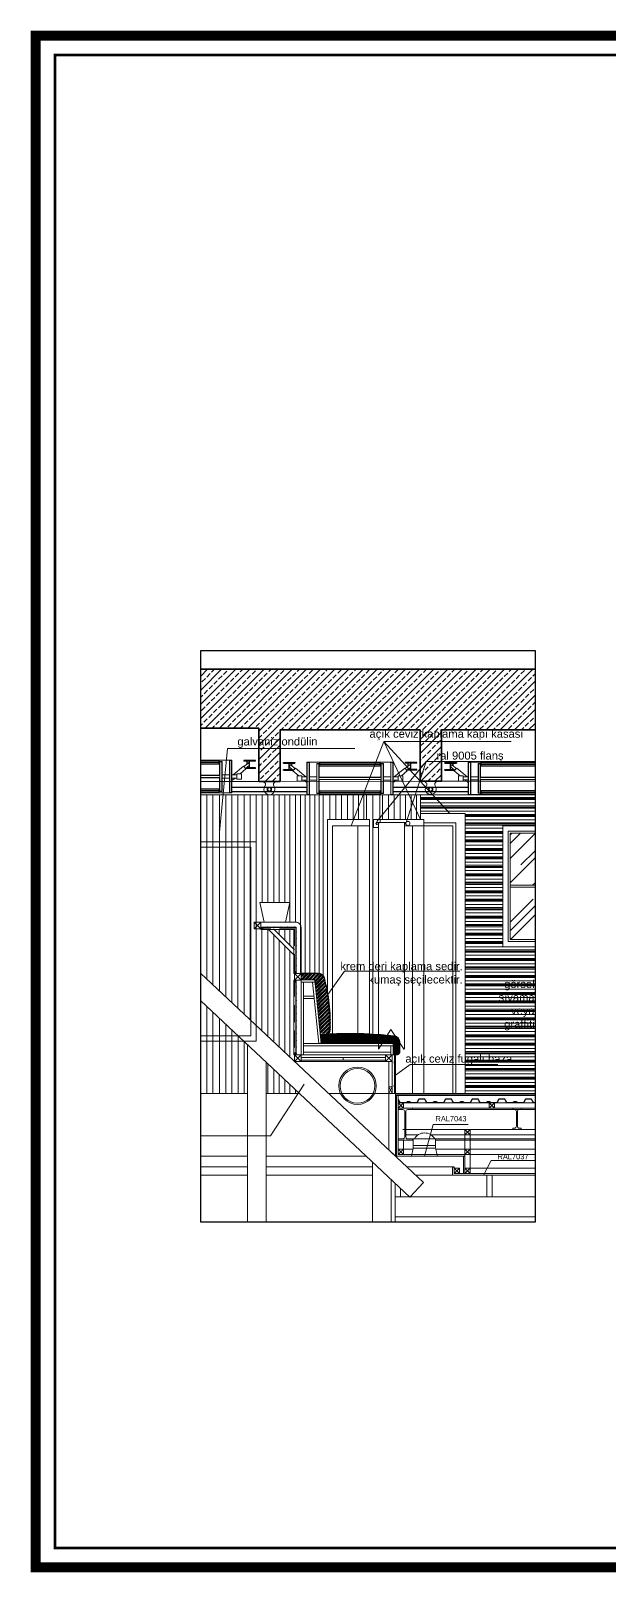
# Model space of a CAD drawing. Header units: millimetres. Extents: x 54215 to 67697, y 23496 to 56611.
# Drawn here: x 58600 to 59034, y 28203 to 29359 of the extents above; entities that cross this region are included whole.
import ezdxf

# ---------------------------------------------------------------- set-up
doc = ezdxf.new("R2010")
doc.units = ezdxf.units.MM
doc.linetypes.add('DASHED', pattern=[19.05, 12.7, -6.35])
doc.layers.add('0 rölöve', color=7, linetype='Continuous', true_color=0xf1380e)
for name, color, linetype, lineweight in [('b_görünüş', 44, 'Continuous', 25), ('no3_ahsap gorunus arka ince', 53, 'Continuous', 15), ('no3_ahsap gorunus on ince', 32, 'Continuous', 13), ('no3_cam gorunus arka', 140, 'Continuous', 13), ('no3_duvar kaplama', 8, 'Continuous', 0), ('no3_duvar mevcut', 4, 'Continuous', 35), ('no3_döşeme kaplama', 8, 'Continuous', 0), ('no3_döşeme kaplama trimli', 8, 'Continuous', 0), ('no3_kutu profil gorunus', 8, 'Continuous', 0), ('no3_kutuprofil kesit', 74, 'Continuous', 18), ('no3_lejand', 255, 'Continuous', 13), ('no3_paslanmaz gorunus on', 163, 'Continuous', 15), ('no3_tavan aydınlatma', 50, 'Continuous', 13), ('no3_tefriş arka ince', 65, 'Continuous', 13), ('no3_yazı duvar', 152, 'Continuous', 0)]:
    doc.layers.add(name, color=color, linetype=linetype, lineweight=lineweight)
for name, color, linetype, lineweight, true_color in [('no3_ahsap kesit on', 7, 'Continuous', 20, 0xfca103), ('no3_alçıpan kesit', 7, 'Continuous', 20, 0xf5003d), ('no3_tefriş ön ince', 7, 'Continuous', 18, 0x8c1aff)]:
    doc.layers.add(name, color=color, linetype=linetype, lineweight=lineweight, true_color=true_color)
doc.styles.get("Standard").update_dxf_attribs({"font": 'arial.ttf'})
pattern_1 = [(45, (57334.3, 17683.205), (21.552615, 57.47364), [381, -50.8, 127, -25.4]), (45, (57349.208, 17716.073), (-41.84799, 5.92697), [76.2, -8.382, 152.4, -19.05]), (45, (57328.014, 17707.451), (81.36112, 105.428207), [203.2, -35.56, 101.6, -25.4])]

# ---------------------------------------------------------------- blocks, each defined once
blk = doc.blocks.new('tttt')
at = {"layer": 'no3_tavan aydınlatma'}
for p, q in [((1845.4, 4789.3), (1846.8, 4795.4)), ((1863.5, 4802.4), (1846.8, 4802.4)), ((1846.8, 4802.4), (1846.8, 4797.4)), ((1863.5, 4797.4), (1846.8, 4797.4)), ((1846.8, 4797.4), (1846.8, 4795.4)), ((1863.5, 4795.4), (1846.8, 4795.4)), ((1863.5, 4797.4), (1863.5, 4802.4)), ((1863.5, 4795.4), (1863.5, 4797.4)), ((1864.9, 4789.3), (1863.5, 4795.4)), ((1845.4, 4789.3), (1864.9, 4789.3))]:
    blk.add_line(p, q, dxfattribs=at)
blk.add_arc((1855.1, 4798), 8.79, 29.8912, 150.1088, dxfattribs=at)
blk = doc.blocks.new('sedirriririrust')
at = {"layer": 'no3_döşeme kaplama'}
h = blk.add_hatch(dxfattribs=at)
h.set_pattern_fill('GOST_GROUND', color=256, scale=0.1, angle=-45)
h.set_pattern_definition([(360, (52981.254, 27165.487), (1, -1), [2]), (360, (52981.4662, 27165.2749), (1, -1), [2]), (360, (52981.6783, 27165.0627), (1, -1), [2])])
edge = h.paths.add_edge_path()
edge.add_arc((56118.6, 28443.9), 2, 270, 360)
edge.add_line((56120.6, 28443.9), (56120.6, 28451.3))
edge.add_arc((56115.6, 28451.1), 5, 3.0283, 72.8571)
edge.add_arc((56083.5, 28186.3), 271.6, 82.9031, 94.7162)
edge.add_line((56061.2, 28457), (56061.6, 28450.4))
edge.add_line((56061.6, 28450.4), (56069.2, 28450.4))
edge.add_line((56069.2, 28450.4), (56115.6, 28450.4))
edge.add_line((56115.6, 28450.4), (56115.6, 28441.9))
edge.add_line((56115.6, 28441.9), (56118.6, 28441.9))
at = {"layer": 'no3_döşeme kaplama trimli'}
h = blk.add_hatch(dxfattribs=at)
h.set_pattern_fill('GOST_GROUND', color=256, scale=0.2)
h.set_pattern_definition([(45, (57360.81, 25369.8222), (2.8284271, -2e-16), [4]), (45, (57361.41, 25369.8222), (2.8284271, -2e-16), [4]), (45, (57362.01, 25369.8222), (2.8284271, -2e-16), [4])])
edge = h.paths.add_edge_path()
edge.add_arc((56059.4, 28497.7), 5, 20.1712, 90)
edge.add_line((56059.4, 28502.7), (56046.6, 28502.7))
edge.add_line((56046.6, 28502.7), (56046.6, 28498))
edge.add_line((56046.6, 28498), (56056.9, 28498))
edge.add_line((56056.9, 28498), (56061.1, 28457.7))
edge.add_line((56061.1, 28457.7), (56068.4, 28457.7))
edge.add_arc((55933.2, 28464.8), 135.4, 356.9822, 374.8039)
at = {"layer": 'b_görünüş'}
blk.add_line((56059.4, 28502.7), (56046.6, 28502.7), dxfattribs=at)
for centre, radius, start, end in [((56059.4, 28497.7), 5, 20.1712, 90), ((55938.6, 28465.8), 129.9, 357.5869, 14.9911), ((56065, 28460.7), 3.45, 283.571, 353.8442)]:
    blk.add_arc(centre, radius, start, end, dxfattribs=at)
at = {"layer": 'no3_ahsap gorunus on ince'}
for p, q in [((56120.6, 28443.9), (56120.6, 28451.3)), ((56046.6, 28441.9), (56118.6, 28441.9))]:
    blk.add_line(p, q, dxfattribs=at)
for centre, radius, start, end in [((56082.8, 28154.6), 303.2, 83.5198, 94.0994), ((56115.6, 28451.1), 5, 3.0283, 72.8571), ((56118.6, 28443.9), 2, 270, 0)]:
    blk.add_arc(centre, radius, start, end, dxfattribs=at)
at = {"layer": 'no3_ahsap kesit on'}
for p, q in [((56046.6, 28498), (56046.6, 28502.7)), ((56056.9, 28498), (56046.6, 28498)), ((56046.6, 28498), (56046.6, 28441.9)), ((56057, 28496.2), (56046.6, 28496.2)), ((56048.4, 28496.2), (56048.4, 28441.9)), ((56059.8, 28450.4), (56055.2, 28496.2)), ((56061.6, 28450.4), (56056.9, 28498)), ((56056.3, 28485.8), (56048.4, 28485.8)), ((56056.5, 28484), (56048.4, 28484)), ((56115.6, 28450.4), (56048.4, 28450.4)), ((56115.6, 28448.6), (56048.4, 28448.6)), ((56061.2, 28450.6), (56061, 28450.6)), ((56113.8, 28441.9), (56113.8, 28448.6)), ((56115.6, 28441.9), (56115.6, 28450.4)), ((56113.8, 28443.7), (56048.4, 28443.7))]:
    blk.add_line(p, q, dxfattribs=at)
at = {"layer": 'no3_duvar kaplama', "linetype": 'DASHED'}
blk.add_line((56120.6, 28443.9), (56120.6, 28451.3), dxfattribs=at)
for centre, radius, start, end in [((56082.8, 28154.6), 303.2, 83.5198, 94.0994), ((56115.6, 28451.1), 5, 3.0283, 72.8571), ((56118.6, 28443.9), 2, 270, 0)]:
    blk.add_arc(centre, radius, start, end, dxfattribs=at)
at = {"layer": 'no3_kutuprofil kesit'}
blk.add_line((56068.6, 28450.6), (56068.8, 28450.6), dxfattribs=at)
blk = doc.blocks.new('konstrüksiyonlu sedir')
at = {"layer": 'no3_ahsap gorunus on ince'}
for p, q in [((56110, 28436.9), (56109.6, 28436.5)), ((56109.6, 28436.5), (56109.6, 28435.5)), ((56109.6, 28435.5), (56110, 28435.1)), ((56109.6, 28419.1), (56110, 28419.5)), ((56109.6, 28418.1), (56109.6, 28419.1)), ((56110, 28417.8), (56109.6, 28418.1))]:
    blk.add_line(p, q, dxfattribs=at)
for points in [[(56110, 28417.8), (56110, 28412.8), (56108.2, 28412.8), (56108.2, 28441.9), (56110, 28441.9), (56110, 28436.9)], [(56110, 28435.1), (56110, 28419.5)]]:
    blk.add_lwpolyline(points, dxfattribs=at)
at = {"layer": 'no3_duvar kaplama'}
for p, q in [((56110, 28436.9), (56110, 28435.1)), ((56110, 28419.5), (56110, 28417.8))]:
    blk.add_line(p, q, dxfattribs=at)
at = {"layer": 'no3_kutu profil gorunus'}
for p, q in [((56009.6, 28537.5), (56036.2, 28537.5)), ((56009.6, 28537.2), (56035.9, 28537.2)), ((56011.1, 28535.7), (56034.4, 28535.7)), ((56034.9, 28516.2), (56014.9, 28536.2)), ((56034.9, 28520.4), (56019.1, 28536.2)), ((56034.4, 28535.7), (56034.4, 28504.2)), ((56035.9, 28504.2), (56035.9, 28537.2)), ((56036.2, 28502.7), (56036.2, 28537.5)), ((56034.4, 28496.2), (56034.4, 28443.4)), ((56035.9, 28496.2), (56035.9, 28443.4)), ((56036.2, 28497.7), (56036.2, 28441.9)), ((56039.9, 28439.9), (56103.2, 28439.9)), ((56039.9, 28437.9), (56103.2, 28437.9)), ((56071.5, 28439.9), (56071.5, 28437.9)), ((56105.7, 28370.5), (56110.7, 28365.8))]:
    blk.add_line(p, q, dxfattribs=at)
blk.add_lwpolyline([(56004.6, 28541.2), (56035.9, 28541.2, -0.414214), (56039.9, 28537.2), (56039.9, 28441.9), (56110.7, 28441.9), (56110.7, 28441.9), (56110.7, 28365.8)], format="xyb", dxfattribs=at)
at = {"layer": 'no3_kutu profil gorunus', "linetype": 'DASHED'}
blk.add_lwpolyline([(56004.6, 28536.2), (56034.9, 28536.2), (56034.9, 28436.9), (56039.9, 28436.9)], dxfattribs=at)
at = {"layer": 'no3_kutu profil gorunus'}
blk.add_lwpolyline([(56039.9, 28436.9), (56103.2, 28436.9), (56105.7, 28436.9), (56105.7, 28370.5)], dxfattribs=at)
at = {"layer": 'no3_kutuprofil kesit'}
for p, q in [((56004.6, 28536.2), (56004.6, 28541.2)), ((56009.6, 28536.2), (56004.6, 28541.2)), ((56004.6, 28536.2), (56009.6, 28541.2)), ((56009.6, 28535.7), (56011.1, 28537.2)), ((56011.1, 28535.7), (56009.6, 28537.2)), ((56034.4, 28502.7), (56035.9, 28504.2)), ((56035.9, 28502.7), (56034.4, 28504.2)), ((56034.4, 28497.7), (56035.9, 28496.2)), ((56035.9, 28497.7), (56034.4, 28496.2)), ((56039.9, 28497.7), (56034.9, 28502.7)), ((56034.9, 28497.7), (56039.9, 28502.7)), ((56034.4, 28443.4), (56035.9, 28441.9)), ((56035.9, 28443.4), (56034.4, 28441.9)), ((56034.9, 28436.9), (56034.9, 28441.9)), ((56039.9, 28436.9), (56034.9, 28441.9)), ((56034.9, 28436.9), (56039.9, 28441.9)), ((56108.2, 28436.9), (56103.2, 28441.9)), ((56103.2, 28436.9), (56108.2, 28441.9)), ((56108.2, 28412.8), (56105.7, 28417.8)), ((56105.7, 28412.8), (56108.2, 28417.8))]:
    blk.add_line(p, q, dxfattribs=at)
for points in [[(56004.6, 28541.2), (56009.6, 28541.2), (56009.6, 28536.2), (56004.6, 28536.2)], [(56009.6, 28535.7), (56011.1, 28535.7), (56011.1, 28537.2), (56009.6, 28537.2)], [(56034.4, 28502.7), (56035.9, 28502.7), (56035.9, 28504.2), (56034.4, 28504.2)], [(56034.4, 28497.7), (56035.9, 28497.7), (56035.9, 28496.2), (56034.4, 28496.2)], [(56034.9, 28502.7), (56039.9, 28502.7), (56039.9, 28497.7), (56034.9, 28497.7)], [(56034.4, 28443.4), (56035.9, 28443.4), (56035.9, 28441.9), (56034.4, 28441.9)], [(56034.9, 28441.9), (56039.9, 28441.9), (56039.9, 28436.9), (56034.9, 28436.9)], [(56103.2, 28441.9), (56108.2, 28441.9), (56108.2, 28436.9), (56103.2, 28436.9)], [(56105.7, 28417.8), (56108.2, 28417.8), (56108.2, 28412.8), (56105.7, 28412.8)]]:
    blk.add_lwpolyline(points, close=True, dxfattribs=at)
for centre in [(56009.8, 28537.6), (56014.8, 28537.6), (56019.8, 28537.6), (56024.8, 28537.6), (56029.8, 28537.6), (56034.8, 28537.6), (56036.3, 28533.9), (56036.3, 28528.9), (56036.3, 28523.9), (56036.3, 28518.9), (56036.3, 28513.9), (56036.3, 28508.9), (56036.3, 28503.9), (56036.3, 28492.7), (56036.3, 28487.7), (56036.3, 28482.7), (56036.3, 28477.7), (56036.3, 28472.7), (56036.3, 28467.7), (56036.3, 28462.7), (56036.3, 28457.7), (56036.3, 28452.7), (56036.3, 28447.7), (56036.3, 28442.7)]:
    blk.add_circle(centre, 0.15, dxfattribs=at)
at = {"layer": 'no3_paslanmaz gorunus on'}
for radius in [14, 13]:
    blk.add_circle((56082.2, 28418.6), radius, dxfattribs=at)
at = {"layer": 'no3_tefriş ön ince'}
for p, q in [((56012.3, 28541.2), (56008.9, 28556)), ((56008.9, 28556), (56031.5, 28556)), ((56028.2, 28541.2), (56031.5, 28556))]:
    blk.add_line(p, q, dxfattribs=at)
blk.add_blockref('sedirriririrust', (-6.7, 0))
blk = doc.blocks.new('fe4ryvkukm')
for p, q in [((10581.1, 17423.3), (10581.1, 17423.8)), ((10581.1, 17423.8), (10589.8, 17423.8)), ((10581.1, 17423.3), (10589.8, 17423.3)), ((10581.1, 17417.9), (10581.1, 17418.4)), ((10581.1, 17418.4), (10587.9, 17418.4)), ((10581.1, 17417.9), (10581.1, 17418.4)), ((10581.1, 17417.9), (10588.5, 17417.9)), ((10585.5, 17418.4), (10585.5, 17423.3)), ((10587.4, 17421.2), (10587.4, 17423.3)), ((10587.4, 17418.4), (10587.4, 17418.8)), ((10589.8, 17423.8), (10589.8, 17423.3)), ((10672.4, 17423.8), (10672.4, 17423.3)), ((10681.1, 17423.8), (10672.4, 17423.8)), ((10681.1, 17423.3), (10672.4, 17423.3)), ((10681.1, 17417.9), (10673.7, 17417.9)), ((10681.1, 17418.4), (10674.3, 17418.4)), ((10674.8, 17421.2), (10674.8, 17423.3)), ((10674.8, 17418.4), (10674.8, 17418.8)), ((10676.7, 17418.4), (10676.7, 17423.3)), ((10681.1, 17423.3), (10681.1, 17423.8)), ((10681.1, 17417.9), (10681.1, 17418.4)), ((10681.1, 17417.9), (10681.1, 17418.4)), ((10654.2, 17401.6), (10654.2, 17401.3))]:
    blk.add_line(p, q)
for centre, start, end in [((10586.4, 17420.8), 48.6371, 233.2468), ((10675.8, 17420.8), 306.7532, 131.3629)]:
    blk.add_arc(centre, 0.906, start, end)
at = {"layer": 'no3_cam gorunus arka'}
for p, q in [((10608, 17422.3), (10654.2, 17422.3)), ((10608, 17422), (10654.2, 17422)), ((10608, 17401.6), (10654.2, 17401.6)), ((10608, 17401.3), (10654.2, 17401.3))]:
    blk.add_line(p, q, dxfattribs=at)
at = {"layer": 'no3_kutu profil gorunus'}
for p, q in [((10653.7, 17423.3), (10608.5, 17423.3)), ((10653.7, 17421), (10608.5, 17421)), ((10653.7, 17402.6), (10608.5, 17402.6)), ((10653.7, 17400.3), (10608.5, 17400.3))]:
    blk.add_line(p, q, dxfattribs=at)
blk.add_lwpolyline([(10599, 17424), (10663.3, 17424), (10663.3, 17399.6), (10599, 17399.6)], close=True, dxfattribs=at)
at = {"layer": 'no3_kutuprofil kesit'}
for p, q in [((10608, 17423), (10608, 17422.5)), ((10607.8, 17412.8), (10654.4, 17412.8)), ((10607.8, 17412.6), (10654.4, 17412.6)), ((10607.8, 17411.1), (10654.4, 17411.1)), ((10607.8, 17410.9), (10654.4, 17410.9))]:
    blk.add_line(p, q, dxfattribs=at)
for points in [[(10598.8, 17424), (10600.6, 17424), (10600.6, 17399.6), (10598.8, 17399.6)], [(10599, 17423.8), (10600.4, 17423.8), (10600.4, 17399.8), (10599, 17399.8)], [(10606.3, 17422.8), (10607.8, 17422.8), (10607.8, 17400.8), (10606.3, 17400.8)], [(10608, 17422.3), (10608, 17423.3), (10608.5, 17423.3), (10608.5, 17422.3)], [(10608, 17422), (10608, 17421), (10608.5, 17421), (10608.5, 17422)], [(10654.2, 17422.3), (10654.2, 17423.3), (10653.7, 17423.3), (10653.7, 17422.3)], [(10654.2, 17422), (10654.2, 17421), (10653.7, 17421), (10653.7, 17422)], [(10655.9, 17422.8), (10654.4, 17422.8), (10654.4, 17400.8), (10655.9, 17400.8)], [(10663.5, 17424), (10661.6, 17424), (10661.6, 17399.6), (10663.5, 17399.6)], [(10663.3, 17423.8), (10661.8, 17423.8), (10661.8, 17399.8), (10663.3, 17399.8)], [(10608, 17401.6), (10608, 17402.6), (10608.5, 17402.6), (10608.5, 17401.6)], [(10608, 17401.3), (10608, 17400.3), (10608.5, 17400.3), (10608.5, 17401.3)], [(10654.2, 17401.6), (10654.2, 17402.6), (10653.7, 17402.6), (10653.7, 17401.6)], [(10654.2, 17401.3), (10654.2, 17400.3), (10653.7, 17400.3), (10653.7, 17401.3)]]:
    blk.add_lwpolyline(points, close=True, dxfattribs=at)
for points in [[(10608, 17411.1), (10608, 17400.6), (10606.1, 17400.6), (10606.1, 17423), (10608, 17423), (10608, 17412.6)], [(10654.2, 17411.1), (10654.2, 17400.6), (10656.1, 17400.6), (10656.1, 17423), (10654.2, 17423), (10654.2, 17412.6)]]:
    blk.add_lwpolyline(points, dxfattribs=at)
at = {"layer": 'no3_tavan aydınlatma'}
for p, q in [((10588.6, 17417.8), (10585.9, 17420.1)), ((10589.8, 17419.2), (10586.9, 17421.6)), ((10588.3, 17417.4), (10590.1, 17419.6)), ((10592.6, 17413.8), (10588.3, 17417.4)), ((10597.9, 17413), (10590.1, 17419.6)), ((10595, 17413.8), (10591.5, 17413.8)), ((10591.5, 17413.8), (10591.5, 17409.8)), ((10595, 17409.8), (10595, 17413.8)), ((10595, 17413), (10599, 17413)), ((10600.5, 17413), (10606.2, 17413)), ((10661.8, 17413), (10656.1, 17413)), ((10667.2, 17413), (10663.3, 17413)), ((10664.3, 17413), (10672.2, 17419.6)), ((10667.2, 17409.8), (10667.2, 17413.8)), ((10667.2, 17413.8), (10670.7, 17413.8)), ((10669.7, 17413.8), (10674, 17417.4)), ((10670.7, 17413.8), (10670.7, 17409.8)), ((10674, 17417.4), (10672.2, 17419.6)), ((10672.5, 17419.2), (10675.4, 17421.6)), ((10673.7, 17417.8), (10676.4, 17420.1)), ((10591.5, 17409.8), (10595, 17409.8)), ((10591.5, 17409.8), (10595, 17409.8)), ((10595, 17409.8), (10595, 17411.8)), ((10595, 17410.6), (10599, 17410.6)), ((10595, 17410.6), (10596.4, 17410.6)), ((10598.8, 17408.7), (10596.4, 17410.6)), ((10600.5, 17410.6), (10606.2, 17410.6)), ((10661.8, 17410.6), (10656.1, 17410.6)), ((10667.2, 17410.6), (10663.3, 17410.6)), ((10663.5, 17408.7), (10665.8, 17410.6)), ((10670.7, 17409.8), (10667.2, 17409.8))]:
    blk.add_line(p, q, dxfattribs=at)
blk = doc.blocks.new('fwevjuı')
at = {"layer": 'no3_tefriş arka ince'}
blk.add_line((10567.9, 17350.2), (10567.9, 17350.2), dxfattribs=at)
blk.add_circle((10570.6, 17346.7), 1.7, dxfattribs=at)
for centre, radius, start, end in [((10564.8, 17349.6), 3.11, 27.3375, 84.0191), ((10570.6, 17346.8), 4.12, 143.2104, 36.7896), ((10564.9, 17350.5), 2.77, 333.9315, 11.3713), ((10576.5, 17349.6), 3.11, 95.9809, 151.5098), ((10576.4, 17350.5), 2.77, 167.4594, 206.0685)]:
    blk.add_arc(centre, radius, start, end, dxfattribs=at)

msp = doc.modelspace()

# ---------------------------------------------------------------- hatches: boundary and pattern name
at = {"layer": 'no3_duvar kaplama'}
h = msp.add_hatch(dxfattribs=at)
h.set_pattern_fill('JIS_STN_2.5', color=256, scale=3)
h.set_pattern_definition([(45, (45470.4575, 9126.582), (-5.3033009, 5.3033009), []), (45, (45475.7525, 9126.582), (-5.3033009, 5.3033009), [3.6, -1.5])])
h.paths.add_polyline_path([(58978.525, 28834.715), (58978.525, 28880.215), (58727.756, 28880.215), (58727.756, 28836.133), (58771.325, 28836.133), (58771.325, 28796.133), (58787.325, 28796.133), (58787.325, 28834.715), (58892.325, 28834.715), (58892.325, 28796.181), (58908.325, 28796.181), (58908.325, 28834.715)])
at = {"layer": 'no3_duvar kaplama', "lineweight": 5}
h = msp.add_hatch(dxfattribs=at)
h.set_pattern_fill('PLASTI', color=256, style=0)
h.set_pattern_definition([(0, (45470.4575, 10405.5486), (0, 6.35), []), (0, (45470.4575, 10406.3424), (0, 6.35), []), (0, (45470.4575, 10407.136), (0, 6.35), []), (0, (45470.4575, 10409.5174), (0, 6.35), [])])
h.paths.add_polyline_path([(58978.525, 28562.133), (58978.525, 28786.133), (58892.76, 28786.133), (58892.76, 28772.243), (58926.262, 28772.133), (58926.262, 28562.133)])
h.paths.add_polyline_path([(58978.525, 28672.133), (58978.525, 28762.883), (58954.31, 28762.883), (58954.31, 28672.133)])
at = {"layer": 'no3_duvar kaplama'}
h = msp.add_hatch(dxfattribs=at)
h.set_pattern_fill('AR-RROOF', color=256, angle=45)
h.set_pattern_definition(pattern_1)
h.paths.add_polyline_path([(58978.525, 28718.258), (58978.525, 28757.383), (58959.81, 28757.383), (58959.81, 28718.258)])
h = msp.add_hatch(dxfattribs=at)
h.set_pattern_fill('AR-RROOF', color=256, angle=45)
h.set_pattern_definition(pattern_1)
h.paths.add_polyline_path([(58978.525, 28677.633), (58978.525, 28716.758), (58959.81, 28716.758), (58959.81, 28677.633)])

# ---------------------------------------------------------------- linework, layer by layer
for p, q in [((58760.109, 28811.8), (58760.109, 28811.3)), ((58768.824, 28811.8), (58760.109, 28811.8)), ((58768.824, 28811.3), (58760.109, 28811.3)), ((58768.824, 28805.881), (58761.433, 28805.881)), ((58768.824, 28806.381), (58762.031, 28806.381)), ((58762.525, 28809.153), (58762.525, 28811.3)), ((58762.525, 28806.381), (58762.525, 28806.793)), ((58764.427, 28806.381), (58764.427, 28811.3)), ((58768.824, 28811.3), (58768.824, 28811.8)), ((58768.824, 28805.881), (58768.824, 28806.381)), ((58768.824, 28805.881), (58768.824, 28806.381)), ((58910.825, 28809.882), (58910.825, 28810.382)), ((58910.825, 28810.382), (58919.54, 28810.382)), ((58910.825, 28809.882), (58919.54, 28809.882)), ((58915.222, 28804.963), (58915.222, 28809.882)), ((58917.124, 28807.735), (58917.124, 28809.882)), ((58919.54, 28810.382), (58919.54, 28809.882)), ((58910.825, 28804.463), (58910.825, 28804.963)), ((58910.825, 28804.963), (58917.618, 28804.963)), ((58910.825, 28804.463), (58910.825, 28804.963)), ((58910.825, 28804.463), (58918.216, 28804.463)), ((58917.124, 28804.963), (58917.124, 28805.375)), ((58741.94, 28789.633), (58741.94, 28789.333)), ((58807.655, 28791.644), (58750.994, 28791.644)), ((58750.994, 28788.644), (58807.655, 28788.644)), ((58928.655, 28791.644), (58871.994, 28791.644)), ((58871.994, 28788.644), (58928.655, 28788.644)), ((58978.525, 28762.883), (58954.31, 28762.883))]:
    msp.add_line(p, q)
at = {"color": 252, "const_width": 2.031}
msp.add_lwpolyline([(60417.076, 28835.787, -0.41421356), (60407.53, 28826.241), (60047.189, 28826.241, 0.41421356), (60023.326, 28802.378), (60023.326, 28570.426, 0.41421356), (60047.189, 28546.563), (60407.53, 28546.563, -0.41421356), (60417.076, 28537.017), (60417.076, 28221.372), (58618.399, 28221.372), (58618.399, 29340.736), (60417.076, 29340.736), (60417.076, 28835.787)], format="xyb", dxfattribs=at)
msp.add_lwpolyline([(58727.756, 28894.156), (58978.525, 28894.156), (58978.525, 28465.633), (58727.756, 28465.633)], close=True)
for centre, radius, start, end in [((58763.536, 28808.817), 0.906, 306.753152, 131.362897), ((58916.113, 28807.4), 0.906, 48.637103, 233.246848), ((58859.786, 28764.628), 0.6, 89.77375, 270.22625), ((58862.279, 28764.483), 1.208, 143.428748, 176.19124), ((58881.8, 28764.483), 1.208, 143.428748, 176.19124)]:
    msp.add_arc(centre, radius, start, end)
at = {"layer": '0 rölöve'}
msp.add_line((58916.597, 28507.165), (58917.797, 28507.165), dxfattribs=at)
at = {"layer": 'no3_ahsap gorunus arka ince'}
for p, q in [((58873.597, 28494.784), (58873.597, 28484.633)), ((58942.325, 28484.633), (58942.325, 28500.965)), ((58946.325, 28484.633), (58946.325, 28500.965)), ((58978.525, 28484.633), (58873.597, 28484.633)), ((58877.525, 28484.633), (58877.525, 28491.101)), ((58880.299, 28469.633), (58873.597, 28469.633)), ((58978.525, 28469.633), (58888.315, 28469.633))]:
    msp.add_line(p, q, dxfattribs=at)
at = {"layer": 'no3_ahsap gorunus on ince'}
for p, q in [((58926.262, 28772.133), (58892.76, 28772.133)), ((58926.262, 28772.133), (58926.262, 28562.133)), ((58822.943, 28767.628), (58822.943, 28638.038)), ((58854.432, 28767.628), (58822.943, 28767.628)), ((58826.739, 28762.883), (58826.739, 28606.781)), ((58854.432, 28762.883), (58826.739, 28762.883)), ((58845.556, 28762.883), (58845.556, 28607.053)), ((58854.432, 28767.628), (58854.432, 28606.739)), ((58895.024, 28767.628), (58862.036, 28767.628)), ((58895.024, 28762.883), (58880.591, 28762.883)), ((58886.629, 28762.883), (58886.629, 28562.133)), ((58895.024, 28767.628), (58895.024, 28562.133)), ((58919.262, 28765.133), (58895.024, 28765.133)), ((58917.012, 28762.883), (58895.024, 28762.883)), ((58917.012, 28762.883), (58917.012, 28562.133)), ((58919.262, 28765.133), (58919.262, 28562.133)), ((58727.756, 28652.102), (58894.825, 28495.442)), ((58727.756, 28631.539), (58884.564, 28484.5)), ((58884.564, 28484.5), (58894.825, 28495.442))]:
    msp.add_line(p, q, dxfattribs=at)
at = {"layer": 'no3_alçıpan kesit'}
for p, q in [((58924.797, 28502.165), (58924.797, 28515.133)), ((58925.997, 28516.333), (58925.997, 28515.133)), ((58925.997, 28502.165), (58925.997, 28515.133))]:
    msp.add_line(p, q, dxfattribs=at)
for points in [[(58874.597, 28560.633), (58874.597, 28515.133), (58925.997, 28515.133)], [(58875.797, 28560.633), (58875.797, 28516.333), (58925.997, 28516.333)], [(58916.597, 28507.165), (58916.597, 28500.965), (58978.525, 28500.965)], [(58917.797, 28507.165), (58917.797, 28502.165), (58978.525, 28502.165)]]:
    msp.add_lwpolyline(points, dxfattribs=at)
at = {"layer": 'no3_cam gorunus arka'}
for p, q in [((58727.756, 28810.333), (58741.94, 28810.333)), ((58727.756, 28810.033), (58741.94, 28810.033)), ((58937.709, 28808.915), (58978.525, 28808.915)), ((58937.709, 28808.615), (58978.525, 28808.615)), ((58727.756, 28789.633), (58741.94, 28789.633)), ((58727.756, 28789.333), (58741.94, 28789.333)), ((58937.709, 28788.215), (58978.525, 28788.215)), ((58937.709, 28787.915), (58978.525, 28787.915))]:
    msp.add_line(p, q, dxfattribs=at)
at = {"layer": 'no3_duvar kaplama'}
for p, q in [((58727.711, 28652.144), (58727.711, 28786.133)), ((58732.461, 28647.69), (58732.461, 28786.133)), ((58736.943, 28643.488), (58736.943, 28786.133)), ((58741.85, 28638.887), (58741.85, 28786.133)), ((58746.54, 28634.489), (58746.54, 28786.133)), ((58751.133, 28630.182), (58751.133, 28786.133)), ((58755.726, 28625.875), (58755.726, 28786.133)), ((58760.479, 28621.418), (58760.479, 28786.133)), ((58764.971, 28617.205), (58764.971, 28786.133)), ((58769.273, 28613.171), (58769.273, 28786.133)), ((58773.907, 28705.377), (58773.907, 28786.133)), ((58778.125, 28705.377), (58778.125, 28786.133)), ((58782.542, 28705.377), (58782.542, 28786.133)), ((58786.678, 28705.377), (58786.678, 28786.133)), ((58790.859, 28705.377), (58790.859, 28786.133)), ((58794.731, 28690.514), (58794.731, 28786.133)), ((58798.834, 28690.514), (58798.834, 28786.133)), ((58802.564, 28786.133), (58802.564, 28652.036)), ((58806.249, 28786.133), (58806.249, 28652.032)), ((58809.733, 28786.133), (58809.733, 28652.029)), ((58813.331, 28786.133), (58813.331, 28652.026)), ((58816.668, 28786.133), (58816.668, 28651.958)), ((58819.645, 28786.133), (58819.645, 28650.291)), ((58824.613, 28767.628), (58824.613, 28786.133)), ((58829.247, 28767.628), (58829.247, 28786.133)), ((58833.465, 28767.628), (58833.465, 28786.133)), ((58837.882, 28767.628), (58837.882, 28786.133)), ((58842.018, 28767.628), (58842.018, 28786.133)), ((58846.198, 28767.628), (58846.198, 28786.133)), ((58850.071, 28767.628), (58850.071, 28786.133)), ((58864.077, 28767.628), (58864.077, 28786.133)), ((58868.711, 28767.628), (58868.711, 28786.133)), ((58872.929, 28767.628), (58872.929, 28786.133)), ((58877.346, 28767.628), (58877.346, 28786.133)), ((58881.482, 28767.628), (58881.482, 28786.133)), ((58885.663, 28767.628), (58885.663, 28786.133)), ((58889.535, 28767.628), (58889.535, 28786.133)), ((58773.708, 28609.013), (58773.708, 28685.014)), ((58778.125, 28604.871), (58778.125, 28685.457)), ((58782.542, 28685.014), (58782.542, 28685.283)), ((58782.542, 28600.73), (58782.542, 28681.041)), ((58786.678, 28681.147), (58786.678, 28685.014)), ((58790.859, 28676.966), (58790.859, 28685.014)), ((58794.731, 28673.094), (58794.731, 28685.014)), ((58786.678, 28596.851), (58786.678, 28676.904)), ((58790.859, 28592.931), (58790.859, 28672.724)), ((58794.731, 28589.3), (58794.731, 28668.851)), ((58727.711, 28562.133), (58727.711, 28631.581)), ((58732.461, 28562.133), (58732.461, 28627.127)), ((58736.943, 28562.133), (58736.943, 28622.925)), ((58741.85, 28562.133), (58741.85, 28618.323)), ((58746.54, 28562.133), (58746.54, 28613.926)), ((58751.133, 28562.133), (58751.133, 28609.619)), ((58870.328, 28610.129), (58861.089, 28595.505)), ((58880.286, 28595.145), (58870.328, 28610.129)), ((58755.824, 28562.133), (58755.824, 28605.219)), ((58760.479, 28562.133), (58760.479, 28600.855)), ((58778.125, 28584.308), (58778.125, 28562.133)), ((58782.542, 28580.167), (58782.542, 28562.133)), ((58786.678, 28576.288), (58786.678, 28562.133)), ((58790.859, 28572.368), (58790.859, 28562.133)), ((58794.731, 28568.737), (58794.731, 28562.133)), ((58798.834, 28564.889), (58798.834, 28562.133)), ((58727.756, 28562.133), (58762.785, 28562.133)), ((58776.785, 28562.133), (58801.773, 28562.133)), ((58823.702, 28562.133), (58978.525, 28562.133)), ((58762.785, 28515.133), (58727.756, 28515.133)), ((58762.785, 28507.165), (58727.756, 28507.165)), ((58851.896, 28515.133), (58776.785, 28515.133)), ((58856.682, 28507.165), (58776.785, 28507.165)), ((58874.597, 28515.133), (58873.825, 28515.133)), ((58916.597, 28507.165), (58882.323, 28507.165)), ((58762.785, 28500.965), (58727.756, 28500.965)), ((58856.682, 28500.965), (58776.785, 28500.965)), ((58916.597, 28500.965), (58888.935, 28500.965))]:
    msp.add_line(p, q, dxfattribs=at)
for points in [[(58861.073, 28764.564), (58861.073, 28595.606)], [(58880.591, 28764.616), (58880.591, 28595.606)]]:
    msp.add_lwpolyline(points, dxfattribs=at)
at = {"layer": 'no3_duvar mevcut'}
msp.add_line((58727.756, 28880.215), (58978.525, 28880.215), dxfattribs=at)
msp.add_lwpolyline([(58727.756, 28836.133), (58771.325, 28836.133), (58771.325, 28796.133), (58787.325, 28796.133), (58787.325, 28834.715), (58892.325, 28834.715), (58892.325, 28796.181), (58908.325, 28796.181), (58908.325, 28834.715), (58978.525, 28834.715)], dxfattribs=at)
at = {"layer": 'no3_döşeme kaplama'}
for p, q in [((58978.525, 28672.133), (58954.31, 28672.133)), ((58978.525, 28562.133), (58873.597, 28562.133)), ((58978.525, 28561.133), (58873.825, 28561.133)), ((58978.525, 28560.633), (58873.825, 28560.633))]:
    msp.add_line(p, q, dxfattribs=at)
at = {"layer": 'no3_kutu profil gorunus'}
for p, q in [((58741.44, 28811.333), (58727.756, 28811.333)), ((58741.44, 28809.033), (58727.756, 28809.033)), ((58978.525, 28809.915), (58938.209, 28809.915)), ((58978.525, 28807.615), (58938.209, 28807.615)), ((58741.44, 28790.633), (58727.756, 28790.633)), ((58741.44, 28788.333), (58727.756, 28788.333)), ((58978.525, 28789.215), (58938.209, 28789.215)), ((58978.525, 28786.915), (58938.209, 28786.915)), ((58875.797, 28555.133), (58978.525, 28555.133)), ((58875.797, 28551.133), (58978.525, 28551.133)), ((58978.525, 28550.113), (58884.397, 28550.113)), ((58978.525, 28535.133), (58879.327, 28535.133)), ((58887.245, 28528.153), (58884.397, 28528.153)), ((58887.245, 28527.133), (58884.397, 28527.133)), ((58978.525, 28528.153), (58903.949, 28528.153)), ((58978.525, 28527.133), (58903.949, 28527.133))]:
    msp.add_line(p, q, dxfattribs=at)
for points in [[(58727.756, 28812.033), (58750.994, 28812.033), (58750.994, 28787.633), (58727.756, 28787.633)], [(58978.525, 28786.215), (58928.655, 28786.215), (58928.655, 28810.615), (58978.525, 28810.615)], [(58890.765, 28531.133), (58881.527, 28531.133)], [(58904.154, 28520.333), (58925.997, 28520.333), (58925.997, 28531.133), (58900.589, 28531.133)], [(58978.525, 28520.333), (58929.997, 28520.333), (58929.997, 28531.133), (58978.525, 28531.133)], [(58879.797, 28527.133), (58879.797, 28520.333), (58887.04, 28520.333)], [(58978.525, 28506.165), (58929.997, 28506.165), (58929.997, 28516.333), (58978.525, 28516.333)]]:
    msp.add_lwpolyline(points, dxfattribs=at)
at = {"layer": 'no3_kutuprofil kesit'}
for p, q in [((58937.709, 28809.615), (58937.709, 28809.115)), ((58727.756, 28800.783), (58742.14, 28800.783)), ((58727.756, 28800.583), (58742.14, 28800.583)), ((58727.756, 28799.083), (58742.14, 28799.083)), ((58727.756, 28798.883), (58742.14, 28798.883)), ((58937.509, 28799.365), (58978.525, 28799.365)), ((58937.509, 28799.165), (58978.525, 28799.165)), ((58937.509, 28797.665), (58978.525, 28797.665)), ((58937.509, 28797.465), (58978.525, 28797.465)), ((58859.788, 28765.228), (58881.875, 28765.228)), ((58859.788, 28764.028), (58861.073, 28764.028)), ((58880.591, 28764.028), (58881.875, 28764.028)), ((58954.31, 28672.133), (58954.31, 28762.883)), ((58978.525, 28718.258), (58959.81, 28718.258)), ((58978.525, 28716.758), (58959.81, 28716.758)), ((58762.785, 28598.692), (58762.785, 28465.633)), ((58776.785, 28585.564), (58776.785, 28465.633)), ((58875.797, 28555.133), (58879.797, 28551.133)), ((58879.797, 28555.133), (58875.797, 28551.133)), ((58944.251, 28555.133), (58948.251, 28551.133)), ((58948.251, 28555.133), (58944.251, 28551.133)), ((58925.997, 28531.133), (58929.997, 28535.133)), ((58929.997, 28531.133), (58925.997, 28535.133)), ((58875.797, 28516.333), (58879.797, 28520.333)), ((58879.797, 28516.333), (58875.797, 28520.333)), ((58925.997, 28516.333), (58929.997, 28520.333)), ((58929.997, 28516.333), (58925.997, 28520.333)), ((58856.682, 28465.633), (58856.682, 28510.645)), ((58917.797, 28502.165), (58921.797, 28506.165)), ((58921.797, 28502.165), (58917.797, 28506.165)), ((58925.997, 28502.165), (58929.997, 28506.165)), ((58929.997, 28502.165), (58925.997, 28506.165)), ((58870.682, 28465.633), (58870.682, 28497.517)), ((58873.597, 28484.633), (58873.597, 28465.633))]:
    msp.add_line(p, q, dxfattribs=at)
for points in [[(58741.94, 28810.333), (58741.94, 28811.333), (58741.44, 28811.333), (58741.44, 28810.333)], [(58741.94, 28810.033), (58741.94, 28809.033), (58741.44, 28809.033), (58741.44, 28810.033)], [(58743.618, 28810.833), (58742.14, 28810.833), (58742.14, 28788.833), (58743.618, 28788.833)], [(58751.194, 28812.033), (58749.317, 28812.033), (58749.317, 28787.633), (58751.194, 28787.633)], [(58750.994, 28811.833), (58749.517, 28811.833), (58749.517, 28787.833), (58750.994, 28787.833)], [(58928.455, 28810.615), (58930.332, 28810.615), (58930.332, 28786.215), (58928.455, 28786.215)], [(58928.655, 28810.415), (58930.132, 28810.415), (58930.132, 28786.415), (58928.655, 28786.415)], [(58936.031, 28809.415), (58937.509, 28809.415), (58937.509, 28787.415), (58936.031, 28787.415)], [(58937.709, 28808.915), (58937.709, 28809.915), (58938.209, 28809.915), (58938.209, 28808.915)], [(58937.709, 28808.615), (58937.709, 28807.615), (58938.209, 28807.615), (58938.209, 28808.615)], [(58741.94, 28789.633), (58741.94, 28790.633), (58741.44, 28790.633), (58741.44, 28789.633)], [(58741.94, 28789.333), (58741.94, 28788.333), (58741.44, 28788.333), (58741.44, 28789.333)], [(58937.709, 28788.215), (58937.709, 28789.215), (58938.209, 28789.215), (58938.209, 28788.215)], [(58937.709, 28787.915), (58937.709, 28786.915), (58938.209, 28786.915), (58938.209, 28787.915)], [(58879.797, 28555.133), (58879.797, 28551.133), (58875.797, 28551.133), (58875.797, 28555.133)], [(58948.251, 28555.133), (58948.251, 28551.133), (58944.251, 28551.133), (58944.251, 28555.133)], [(58925.997, 28531.133), (58929.997, 28531.133), (58929.997, 28535.133), (58925.997, 28535.133)], [(58875.797, 28516.333), (58879.797, 28516.333), (58879.797, 28520.333), (58875.797, 28520.333)], [(58925.997, 28516.333), (58929.997, 28516.333), (58929.997, 28520.333), (58925.997, 28520.333)], [(58917.797, 28502.165), (58921.797, 28502.165), (58921.797, 28506.165), (58917.797, 28506.165)], [(58925.997, 28502.165), (58929.997, 28502.165), (58929.997, 28506.165), (58925.997, 28506.165)]]:
    msp.add_lwpolyline(points, close=True, dxfattribs=at)
for points in [[(58741.94, 28799.083), (58741.94, 28788.633), (58743.818, 28788.633), (58743.818, 28811.033), (58741.94, 28811.033), (58741.94, 28800.583)], [(58937.709, 28797.665), (58937.709, 28787.215), (58935.831, 28787.215), (58935.831, 28809.615), (58937.709, 28809.615), (58937.709, 28799.165)], [(58862.401, 28765.228), (58862.401, 28767.628), (58857.272, 28767.628), (58857.272, 28761.628), (58861.073, 28761.628)], [(58978.525, 28672.133), (58954.31, 28672.133), (58954.31, 28762.883), (58978.525, 28762.883)], [(58978.525, 28676.133), (58958.31, 28676.133), (58958.31, 28758.883), (58978.525, 28758.883)], [(58978.525, 28677.633), (58959.81, 28677.633), (58959.81, 28757.383), (58978.525, 28757.383)], [(58875.797, 28557.964), (58877.297, 28555.433), (58881.897, 28555.433), (58882.797, 28556.233), (58884.397, 28556.233), (58885.297, 28555.433), (58889.897, 28555.433), (58891.497, 28558.133), (58893.597, 28558.133)], [(58875.797, 28557.376), (58877.126, 28555.133), (58882.011, 28555.133), (58882.911, 28555.933), (58884.283, 28555.933), (58885.183, 28555.133), (58890.068, 28555.133), (58891.668, 28557.833), (58893.597, 28557.833)], [(58893.597, 28558.133), (58895.697, 28558.133), (58897.297, 28555.433), (58901.897, 28555.433), (58902.797, 28556.233), (58904.397, 28556.233), (58905.297, 28555.433), (58909.897, 28555.433), (58911.497, 28558.133), (58913.597, 28558.133)], [(58893.597, 28557.833), (58895.526, 28557.833), (58897.126, 28555.133), (58902.011, 28555.133), (58902.911, 28555.933), (58904.283, 28555.933), (58905.183, 28555.133), (58910.068, 28555.133), (58911.668, 28557.833), (58913.597, 28557.833)], [(58913.597, 28558.133), (58915.697, 28558.133), (58917.297, 28555.433), (58921.897, 28555.433), (58922.797, 28556.233), (58924.397, 28556.233), (58925.297, 28555.433), (58929.897, 28555.433), (58931.497, 28558.133), (58933.597, 28558.133)], [(58913.597, 28557.833), (58915.526, 28557.833), (58917.126, 28555.133), (58922.011, 28555.133), (58922.911, 28555.933), (58924.283, 28555.933), (58925.183, 28555.133), (58930.068, 28555.133), (58931.668, 28557.833), (58933.597, 28557.833)], [(58933.597, 28558.133), (58935.697, 28558.133), (58937.297, 28555.433), (58941.897, 28555.433), (58942.797, 28556.233), (58944.397, 28556.233), (58945.297, 28555.433), (58949.897, 28555.433), (58951.497, 28558.133), (58953.597, 28558.133)], [(58933.597, 28557.833), (58935.526, 28557.833), (58937.126, 28555.133), (58942.011, 28555.133), (58942.911, 28555.933), (58944.283, 28555.933), (58945.183, 28555.133), (58950.068, 28555.133), (58951.668, 28557.833), (58953.597, 28557.833)], [(58953.597, 28558.133), (58955.697, 28558.133), (58957.297, 28555.433), (58961.897, 28555.433), (58962.797, 28556.233), (58964.397, 28556.233), (58965.297, 28555.433), (58969.897, 28555.433), (58971.497, 28558.133), (58973.597, 28558.133)], [(58953.597, 28557.833), (58955.526, 28557.833), (58957.126, 28555.133), (58962.011, 28555.133), (58962.911, 28555.933), (58964.283, 28555.933), (58965.183, 28555.133), (58970.068, 28555.133), (58971.668, 28557.833), (58973.597, 28557.833)], [(58973.597, 28558.133), (58975.697, 28558.133), (58977.297, 28555.433), (58978.525, 28555.433)], [(58973.597, 28557.833), (58975.526, 28557.833), (58977.126, 28555.133), (58978.525, 28555.133)]]:
    msp.add_lwpolyline(points, dxfattribs=at)
for points in [[(58880.867, 28529.653), (58880.867, 28548.613, 0.41421356), (58879.367, 28550.113), (58875.797, 28550.113), (58875.797, 28551.133), (58886.597, 28551.133), (58886.597, 28550.113), (58883.027, 28550.113, 0.41421356), (58881.527, 28548.613), (58881.527, 28529.653, 0.41421356), (58883.027, 28528.153), (58886.597, 28528.153), (58886.597, 28527.133), (58875.797, 28527.133), (58875.797, 28528.153), (58879.367, 28528.153, 0.41421356)], [(58965.288, 28537.653), (58965.288, 28548.613, -0.41421356), (58966.788, 28550.113), (58968.108, 28550.113), (58968.108, 28551.133), (58961.808, 28551.133), (58961.808, 28550.113), (58963.128, 28550.113, -0.41421356), (58964.628, 28548.613), (58964.628, 28537.653, -0.41421356), (58963.128, 28536.153), (58961.808, 28536.153), (58961.808, 28535.133), (58968.108, 28535.133), (58968.108, 28536.153), (58966.788, 28536.153, -0.41421356)]]:
    msp.add_lwpolyline(points, format="xyb", close=True, dxfattribs=at)
for centre, radius in [((58779.333, 28790.144), 1.5), ((58779.333, 28790.144), 1.3), ((58900.333, 28790.192), 1.5), ((58900.333, 28790.192), 1.3), ((58883.25, 28764.628), 1.5)]:
    msp.add_circle(centre, radius, dxfattribs=at)
at = {"layer": 'no3_lejand', "color": 1, "const_width": 7.466}
msp.add_lwpolyline([(60431.394, 28207.054), (58604.08, 28207.054), (58604.08, 29355.054), (60431.394, 29355.054), (60431.394, 28835.787, -0.41421356), (60407.53, 28811.923), (60047.189, 28811.923, 0.41421356), (60037.644, 28802.378), (60037.644, 28570.426, 0.41421356), (60047.189, 28560.881), (60407.53, 28560.881, -0.41421356), (60431.394, 28537.017), (60431.394, 28207.054)], format="xyb", dxfattribs=at)
at = {"layer": 'no3_tavan aydınlatma'}
for p, q in [((58752.027, 28801.033), (58759.866, 28807.583)), ((58761.669, 28805.426), (58759.866, 28807.583)), ((58760.187, 28807.199), (58763.091, 28809.626)), ((58761.348, 28805.81), (58764.078, 28808.091)), ((58918.301, 28804.392), (58915.571, 28806.674)), ((58919.462, 28805.782), (58916.558, 28808.208)), ((58917.981, 28804.008), (58919.783, 28806.165)), ((58927.622, 28799.615), (58919.783, 28806.165)), ((58749.493, 28801.033), (58743.796, 28801.033)), ((58749.493, 28798.633), (58743.796, 28798.633)), ((58754.912, 28801.033), (58750.994, 28801.033)), ((58754.912, 28798.633), (58750.994, 28798.633)), ((58751.194, 28796.674), (58753.539, 28798.633)), ((58754.912, 28797.833), (58754.912, 28801.833)), ((58754.912, 28801.833), (58758.412, 28801.833)), ((58758.412, 28797.833), (58754.912, 28797.833)), ((58757.369, 28801.833), (58761.669, 28805.426)), ((58758.412, 28801.833), (58758.412, 28797.833)), ((58922.28, 28800.415), (58917.981, 28804.008)), ((58924.737, 28800.415), (58921.237, 28800.415)), ((58921.237, 28800.415), (58921.237, 28796.415)), ((58921.237, 28796.415), (58924.737, 28796.415)), ((58921.237, 28796.415), (58924.737, 28796.415)), ((58924.737, 28796.415), (58924.737, 28800.415)), ((58924.737, 28799.615), (58928.655, 28799.615)), ((58924.737, 28796.415), (58924.737, 28798.362)), ((58924.737, 28797.215), (58928.655, 28797.215)), ((58924.737, 28797.215), (58926.11, 28797.215)), ((58928.455, 28795.256), (58926.11, 28797.215)), ((58930.156, 28799.615), (58935.853, 28799.615)), ((58930.156, 28797.215), (58935.853, 28797.215))]:
    msp.add_line(p, q, dxfattribs=at)
at = {"layer": 'no3_tefriş arka ince'}
for p, q in [((58727.756, 28796.133), (58771.325, 28796.133)), ((58787.325, 28796.133), (58892.325, 28796.181)), ((58908.325, 28796.181), (58978.525, 28796.181)), ((58978.525, 28786.133), (58727.756, 28786.133)), ((58873.597, 28469.633), (58873.597, 28465.633)), ((58978.525, 28469.633), (58873.597, 28469.633)), ((58877.525, 28465.633), (58978.525, 28465.633))]:
    msp.add_line(p, q, dxfattribs=at)
at = {"layer": 'no3_tefriş ön ince'}
for p, q in [((58852.168, 28767.628), (58852.168, 28786.133)), ((58857.007, 28786.133), (58857.007, 28606.599)), ((58857.007, 28606.599), (58857.007, 28786.133)), ((58862.036, 28786.133), (58862.036, 28767.628)), ((58892.76, 28767.628), (58892.76, 28786.133))]:
    msp.add_line(p, q, dxfattribs=at)
for points in [[(58727.756, 28750.93), (58769.273, 28750.93), (58769.273, 28601.31), (58727.756, 28601.31)], [(58727.756, 28746.93), (58765.273, 28746.93), (58765.273, 28605.31), (58727.756, 28605.31)]]:
    msp.add_lwpolyline(points, dxfattribs=at)
at = {"layer": 'no3_yazı duvar'}
for p, q in [((58865.168, 28825.921), (58914.365, 28772.243)), ((58865.168, 28825.921), (58892.76, 28767.628)), ((58896.964, 28811.098), (58859.786, 28766.05))]:
    msp.add_line(p, q, dxfattribs=at)
for points in [[(58741.85, 28758.134), (58747.838, 28820.663), (58843.423, 28820.663)], [(58840.586, 28762.883), (58865.168, 28825.921), (58960.753, 28825.921)], [(58881.75, 28764.628), (58896.964, 28811.098), (58978.525, 28811.098)], [(58823.227, 28636.395), (58835.705, 28653.845), (58922.092, 28653.845)], [(58872.771, 28575.091), (58884.889, 28584.014), (58950.525, 28584.014)], [(58805.359, 28569.248), (58780.021, 28530.432), (58727.756, 28530.432)], [(58895.597, 28515.133), (58902.072, 28538.797), (58928.312, 28538.797)], [(58939.788, 28500.965), (58945.767, 28511.814), (58978.525, 28511.814)]]:
    msp.add_lwpolyline(points, dxfattribs=at)

# ---------------------------------------------------------------- block references
for name, p in [('fe4ryvkukm', (48208.695, 11386.567)), ('fwevjuı', (48208.695, 11443.457)), ('fwevjuı', (48329.695, 11443.505)), ('konstrüksiyonlu sedir', (2763.175, 149.355))]:
    msp.add_blockref(name, p)
at = {"layer": '0 rölöve', "xscale": -1}
msp.add_blockref('tttt', (60750.757, 23725.823), dxfattribs=at)

# ---------------------------------------------------------------- texts
at = {"layer": 'no3_yazı duvar', "attachment_point": 3}
for s, insert, char_height, width in [('galvaniz ondülin', (58815.393, 28829.058), 6, 132.61414), ('açık ceviz kaplama kapı kasası', (58969.879, 28834.857), 6, 220.83674), ('ral 9005 flanş', (58954.926, 28818.467), 6, 132.61414), ('krem deri kaplama sedir.\\Pkumaş seçilecektir.', (58924.333, 28660.606), 6, 108.02303), ('görsel sıvama veya graffiti', (58978.228, 28647.236), 6, 40.50227), ('açık ceviz fugalı baza', (58961.415, 28591.302), 6, 108.02303), ('RAL7043', (58927.149, 28545.26), 4, 63.84297), ('RAL7037', (58973.684, 28516.865), 4, 63.84297)]:
    msp.add_mtext(s, dxfattribs=dict(at, insert=insert, char_height=char_height, width=width))

doc.saveas('drawing.dxf')
